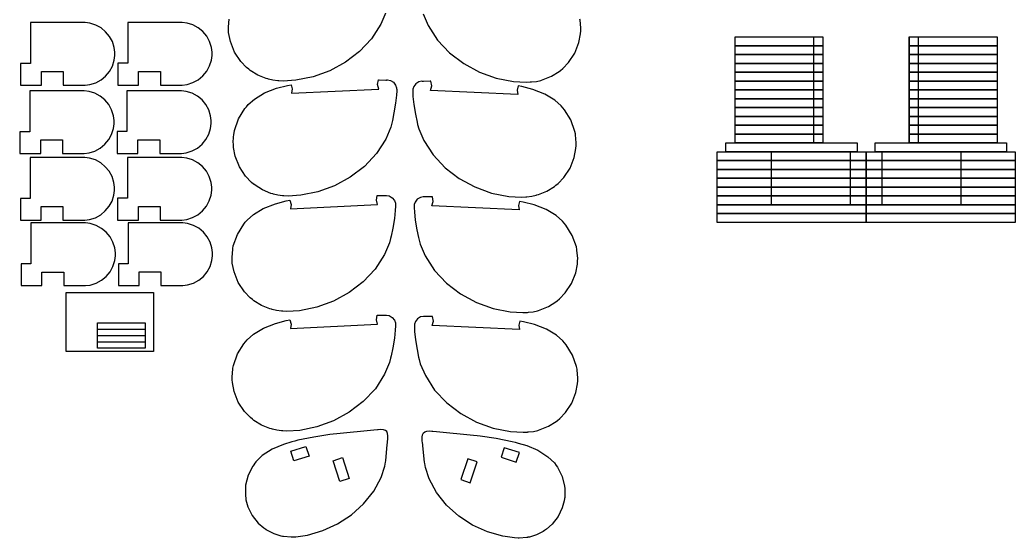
# Model space of a CAD drawing. Extents: x -158 to 1119, y 475 to 1777.
# Drawn here: x 249.5 to 553.6, y 1458.9 to 1617.3 of the extents above; entities that cross this region are included whole.
import ezdxf

# ---------------------------------------------------------------- set-up
doc = ezdxf.new("R2010")
doc.units = 0
doc.header["$MEASUREMENT"] = 0

msp = doc.modelspace()

# ---------------------------------------------------------------- linework, layer by layer
at = {"color": 142}
for p, q in [((468.06, 1612.11), (494.86, 1612.11)), ((468.06, 1609.41), (468.06, 1612.11)), ((492.16, 1612.11), (494.86, 1612.11)), ((492.16, 1579.72), (492.16, 1612.11)), ((494.86, 1612.11), (494.86, 1609.41)), ((494.86, 1612.11), (494.86, 1579.72)), ((521.31, 1612.11), (524.01, 1612.11)), ((521.31, 1579.72), (521.31, 1612.11)), ((521.35, 1612.11), (548.15, 1612.11)), ((521.35, 1609.41), (521.35, 1612.11)), ((524.01, 1612.11), (524.01, 1579.72)), ((548.15, 1612.11), (548.15, 1609.41)), ((468.06, 1609.41), (494.86, 1609.41)), ((468.06, 1606.71), (468.06, 1609.41)), ((494.86, 1609.41), (468.06, 1609.41)), ((494.86, 1609.41), (494.86, 1606.71)), ((521.35, 1609.41), (548.15, 1609.41)), ((521.35, 1606.71), (521.35, 1609.41)), ((548.15, 1609.41), (521.35, 1609.41)), ((548.15, 1609.41), (548.15, 1606.71)), ((468.06, 1606.71), (494.86, 1606.71)), ((468.06, 1604.01), (468.06, 1606.71)), ((494.86, 1606.71), (468.06, 1606.71)), ((494.86, 1606.71), (494.86, 1604.01)), ((521.35, 1606.71), (548.15, 1606.71)), ((521.35, 1604.01), (521.35, 1606.71)), ((548.15, 1606.71), (521.35, 1606.71)), ((548.15, 1606.71), (548.15, 1604.01)), ((468.06, 1604.01), (494.86, 1604.01)), ((468.06, 1601.31), (468.06, 1604.01)), ((494.86, 1604.01), (468.06, 1604.01)), ((494.86, 1604.01), (494.86, 1601.31)), ((521.35, 1604.01), (548.15, 1604.01)), ((521.35, 1601.31), (521.35, 1604.01)), ((548.15, 1604.01), (521.35, 1604.01)), ((548.15, 1604.01), (548.15, 1601.31)), ((468.06, 1601.31), (494.86, 1601.31)), ((468.06, 1598.61), (468.06, 1601.31)), ((494.86, 1601.31), (468.06, 1601.31)), ((494.86, 1601.31), (494.86, 1598.61)), ((521.35, 1601.31), (548.15, 1601.31)), ((521.35, 1598.61), (521.35, 1601.31)), ((548.15, 1601.31), (521.35, 1601.31)), ((548.15, 1601.31), (548.15, 1598.61)), ((468.06, 1598.61), (494.86, 1598.61)), ((468.06, 1595.92), (468.06, 1598.61)), ((494.86, 1598.61), (468.06, 1598.61)), ((494.86, 1598.61), (494.86, 1595.92)), ((521.35, 1598.61), (548.15, 1598.61)), ((521.35, 1595.92), (521.35, 1598.61)), ((548.15, 1598.61), (521.35, 1598.61)), ((548.15, 1598.61), (548.15, 1595.92)), ((468.06, 1595.92), (494.86, 1595.92)), ((468.06, 1593.21), (468.06, 1595.92)), ((494.86, 1595.92), (468.06, 1595.92)), ((494.86, 1595.92), (494.86, 1593.21)), ((521.35, 1595.92), (548.15, 1595.92)), ((521.35, 1593.21), (521.35, 1595.92)), ((548.15, 1595.92), (521.35, 1595.92)), ((548.15, 1595.92), (548.15, 1593.21)), ((468.06, 1593.21), (494.86, 1593.21)), ((468.06, 1590.51), (468.06, 1593.21)), ((494.86, 1593.21), (468.06, 1593.21)), ((468.06, 1590.51), (494.86, 1590.51)), ((468.06, 1587.82), (468.06, 1590.51)), ((494.86, 1590.51), (468.06, 1590.51)), ((494.86, 1593.21), (494.86, 1590.51)), ((494.86, 1590.51), (494.86, 1587.82)), ((521.35, 1593.21), (548.15, 1593.21)), ((521.35, 1590.51), (521.35, 1593.21)), ((548.15, 1593.21), (521.35, 1593.21)), ((521.35, 1590.51), (548.15, 1590.51)), ((521.35, 1587.82), (521.35, 1590.51)), ((548.15, 1590.51), (521.35, 1590.51)), ((548.15, 1593.21), (548.15, 1590.51)), ((548.15, 1590.51), (548.15, 1587.82)), ((468.06, 1587.82), (494.86, 1587.82)), ((468.06, 1585.11), (468.06, 1587.82)), ((494.86, 1587.82), (468.06, 1587.82)), ((494.86, 1587.82), (494.86, 1585.11)), ((521.35, 1587.82), (548.15, 1587.82)), ((521.35, 1585.11), (521.35, 1587.82)), ((548.15, 1587.82), (521.35, 1587.82)), ((548.15, 1587.82), (548.15, 1585.11)), ((468.06, 1585.11), (494.86, 1585.11)), ((468.06, 1582.41), (468.06, 1585.11)), ((494.86, 1585.11), (468.06, 1585.11)), ((494.86, 1585.11), (494.86, 1582.41)), ((521.35, 1585.11), (548.15, 1585.11)), ((521.35, 1582.41), (521.35, 1585.11)), ((548.15, 1585.11), (521.35, 1585.11)), ((548.15, 1585.11), (548.15, 1582.41)), ((468.06, 1582.41), (494.86, 1582.41)), ((468.06, 1579.72), (468.06, 1582.41)), ((494.86, 1582.41), (468.06, 1582.41)), ((494.86, 1582.41), (494.86, 1579.72)), ((521.35, 1582.41), (548.15, 1582.41)), ((521.35, 1579.72), (521.35, 1582.41)), ((548.15, 1582.41), (521.35, 1582.41)), ((548.15, 1582.41), (548.15, 1579.72)), ((465.19, 1579.72), (505.35, 1579.72)), ((465.19, 1577.01), (465.19, 1579.72)), ((494.86, 1579.72), (468.06, 1579.72)), ((494.86, 1579.72), (492.16, 1579.72)), ((505.35, 1579.72), (505.35, 1577.01)), ((510.85, 1579.72), (551.01, 1579.72)), ((510.85, 1577.01), (510.85, 1579.72)), ((524.01, 1579.72), (521.31, 1579.72)), ((548.15, 1579.72), (521.35, 1579.72)), ((551.01, 1579.72), (551.01, 1577.01)), ((462.57, 1577.01), (508.1, 1577.01)), ((462.57, 1574.31), (462.57, 1577.01)), ((505.35, 1577.01), (465.19, 1577.01)), ((479.21, 1577.01), (503.21, 1577.01)), ((479.21, 1574.31), (479.21, 1577.01)), ((503.21, 1577.01), (503.21, 1574.31)), ((508.1, 1577.01), (508.1, 1574.31)), ((508.1, 1577.01), (553.63, 1577.01)), ((508.1, 1574.31), (508.1, 1577.01)), ((551.01, 1577.01), (510.85, 1577.01)), ((513, 1577.01), (537, 1577.01)), ((513, 1574.31), (513, 1577.01)), ((537, 1577.01), (537, 1574.31)), ((553.63, 1577.01), (553.63, 1574.31)), ((508.1, 1574.31), (462.57, 1574.31)), ((462.57, 1574.31), (508.1, 1574.31)), ((462.57, 1571.62), (462.57, 1574.31)), ((503.21, 1574.31), (479.21, 1574.31)), ((479.21, 1574.31), (503.21, 1574.31)), ((479.21, 1571.62), (479.21, 1574.31)), ((503.21, 1574.31), (503.21, 1571.62)), ((508.1, 1574.31), (508.1, 1571.62)), ((553.63, 1574.31), (508.1, 1574.31)), ((508.1, 1574.31), (553.63, 1574.31)), ((508.1, 1571.62), (508.1, 1574.31)), ((537, 1574.31), (513, 1574.31)), ((513, 1574.31), (537, 1574.31)), ((513, 1571.62), (513, 1574.31)), ((537, 1574.31), (537, 1571.62)), ((553.63, 1574.31), (553.63, 1571.62)), ((508.1, 1571.62), (462.57, 1571.62)), ((462.57, 1571.62), (508.1, 1571.62)), ((462.57, 1568.91), (462.57, 1571.62)), ((503.21, 1571.62), (479.21, 1571.62)), ((479.21, 1571.62), (503.21, 1571.62)), ((479.21, 1568.91), (479.21, 1571.62)), ((503.21, 1571.62), (503.21, 1568.91)), ((508.1, 1571.62), (508.1, 1568.91)), ((553.63, 1571.62), (508.1, 1571.62)), ((508.1, 1571.62), (553.63, 1571.62)), ((508.1, 1568.91), (508.1, 1571.62)), ((537, 1571.62), (513, 1571.62)), ((513, 1571.62), (537, 1571.62)), ((513, 1568.91), (513, 1571.62)), ((537, 1571.62), (537, 1568.91)), ((553.63, 1571.62), (553.63, 1568.91)), ((508.1, 1568.91), (462.57, 1568.91)), ((462.57, 1568.91), (508.1, 1568.91)), ((462.57, 1566.21), (462.57, 1568.91)), ((508.1, 1566.21), (462.57, 1566.21)), ((462.57, 1566.21), (508.1, 1566.21)), ((462.57, 1563.51), (462.57, 1566.21)), ((503.21, 1568.91), (479.21, 1568.91)), ((479.21, 1568.91), (503.21, 1568.91)), ((479.21, 1566.21), (479.21, 1568.91)), ((503.21, 1566.21), (479.21, 1566.21)), ((479.21, 1566.21), (503.21, 1566.21)), ((479.21, 1563.51), (479.21, 1566.21)), ((503.21, 1568.91), (503.21, 1566.21)), ((503.21, 1566.21), (503.21, 1563.51)), ((508.1, 1568.91), (508.1, 1566.21)), ((553.63, 1568.91), (508.1, 1568.91)), ((508.1, 1568.91), (553.63, 1568.91)), ((508.1, 1566.21), (508.1, 1568.91)), ((508.1, 1566.21), (508.1, 1563.51)), ((553.63, 1566.21), (508.1, 1566.21)), ((508.1, 1566.21), (553.63, 1566.21)), ((508.1, 1563.51), (508.1, 1566.21)), ((537, 1568.91), (513, 1568.91)), ((513, 1568.91), (537, 1568.91)), ((513, 1566.21), (513, 1568.91)), ((537, 1566.21), (513, 1566.21)), ((513, 1566.21), (537, 1566.21)), ((513, 1563.51), (513, 1566.21)), ((537, 1568.91), (537, 1566.21)), ((537, 1566.21), (537, 1563.51)), ((553.63, 1568.91), (553.63, 1566.21)), ((553.63, 1566.21), (553.63, 1563.51)), ((508.1, 1563.51), (462.57, 1563.51)), ((462.57, 1563.51), (508.1, 1563.51)), ((462.57, 1560.81), (462.57, 1563.51)), ((503.21, 1563.51), (479.21, 1563.51)), ((479.21, 1563.51), (503.21, 1563.51)), ((479.21, 1560.81), (479.21, 1563.51)), ((503.21, 1563.51), (503.21, 1560.81)), ((508.1, 1563.51), (508.1, 1560.81)), ((553.63, 1563.51), (508.1, 1563.51)), ((508.1, 1563.51), (553.63, 1563.51)), ((508.1, 1560.81), (508.1, 1563.51)), ((537, 1563.51), (513, 1563.51)), ((513, 1563.51), (537, 1563.51)), ((513, 1560.81), (513, 1563.51)), ((537, 1563.51), (537, 1560.81)), ((553.63, 1563.51), (553.63, 1560.81)), ((508.1, 1560.81), (462.57, 1560.81)), ((462.57, 1560.81), (508.1, 1560.81)), ((462.57, 1558.12), (462.57, 1560.81)), ((503.21, 1560.81), (479.21, 1560.81)), ((508.1, 1560.81), (508.1, 1558.12)), ((553.63, 1560.81), (508.1, 1560.81)), ((508.1, 1560.81), (553.63, 1560.81)), ((508.1, 1558.12), (508.1, 1560.81)), ((537, 1560.81), (513, 1560.81)), ((553.63, 1560.81), (553.63, 1558.12)), ((508.1, 1558.12), (462.57, 1558.12)), ((462.57, 1558.12), (508.1, 1558.12)), ((462.57, 1555.41), (462.57, 1558.12)), ((508.1, 1558.12), (508.1, 1555.41)), ((553.63, 1558.12), (508.1, 1558.12)), ((508.1, 1558.12), (553.63, 1558.12)), ((508.1, 1555.41), (508.1, 1558.12)), ((553.63, 1558.12), (553.63, 1555.41)), ((508.1, 1555.41), (462.57, 1555.41)), ((553.63, 1555.41), (508.1, 1555.41))]:
    msp.add_line(p, q, dxfattribs=at)
at = {"color": 1}
for p, q in [((273.21, 1522.83), (287.78, 1522.83)), ((273.21, 1520.88), (287.78, 1520.88)), ((273.21, 1518.94), (287.78, 1518.94))]:
    msp.add_line(p, q, dxfattribs=at)
at = {"color": 0}
for points in [[(361.35, 1619.63), (359.83, 1616), (357, 1611.58), (353.33, 1607.68), (349.01, 1604.39), (344.21, 1601.77), (339.11, 1599.91), (333.88, 1598.86), (329.98, 1598.62), (328.69, 1598.7), (328.69, 1598.7), (328.64, 1598.71), (328.63, 1598.7), (328.31, 1598.72), (326.85, 1598.9), (325.53, 1599.2), (325.28, 1599.28), (324.75, 1599.42), (322.22, 1600.47), (319.9, 1601.9), (319.48, 1602.24), (319.47, 1602.24), (319.47, 1602.24), (318.8, 1602.77), (317.02, 1604.64), (315.11, 1607.51), (313.83, 1610.76), (313.31, 1613.43), (313.27, 1614.33), (313.22, 1615.22), (313.43, 1617.6)], [(372.79, 1619.21), (374.32, 1615.58), (377.17, 1611.16), (380.84, 1607.28), (385.17, 1603.99), (389.97, 1601.39), (395.08, 1599.53), (400.31, 1598.5), (404.21, 1598.27), (405.49, 1598.35), (405.5, 1598.35), (405.55, 1598.35), (405.56, 1598.35), (405.88, 1598.37), (407.34, 1598.55), (408.66, 1598.85), (408.91, 1598.93), (409.44, 1599.08), (411.97, 1600.14), (414.28, 1601.57), (414.7, 1601.9), (414.71, 1601.91), (414.71, 1601.91), (415.38, 1602.44), (417.16, 1604.31), (419.06, 1607.18), (420.33, 1610.44), (420.85, 1613.11), (420.89, 1614.01), (420.93, 1614.9), (420.72, 1617.28), (420.67, 1617.56)]]:
    msp.add_lwpolyline(points, dxfattribs=at)
for points in [[(269.42, 1597.37), (270.87, 1597.57), (272.67, 1598.13), (274.3, 1599.01), (275.72, 1600.18), (276.89, 1601.6), (277.77, 1603.22), (278.33, 1605.02), (278.53, 1606.47), (278.53, 1606.95), (278.53, 1607.43), (278.33, 1608.88), (277.77, 1610.68), (276.89, 1612.3), (275.72, 1613.72), (274.3, 1614.89), (272.67, 1615.77), (270.87, 1616.33), (269.42, 1616.53), (268.93, 1616.53), (252.75, 1616.53), (252.75, 1604.03), (249.74, 1604.03), (249.74, 1597.37), (256.09, 1597.37), (256.09, 1601.54), (262.77, 1601.54), (262.77, 1597.37), (268.93, 1597.37)], [(299.12, 1597.4), (300.58, 1597.59), (302.38, 1598.15), (304.01, 1599.03), (305.43, 1600.2), (306.6, 1601.62), (307.48, 1603.25), (308.04, 1605.04), (308.24, 1606.49), (308.24, 1606.97), (308.24, 1607.46), (308.04, 1608.9), (307.48, 1610.7), (306.6, 1612.33), (305.43, 1613.75), (304.01, 1614.92), (302.38, 1615.8), (300.58, 1616.36), (299.12, 1616.55), (298.64, 1616.55), (282.45, 1616.55), (282.45, 1604.06), (279.45, 1604.06), (279.45, 1597.4), (285.8, 1597.4), (285.8, 1601.56), (292.48, 1601.56), (292.48, 1597.4), (298.64, 1597.4)], [(361.89, 1598.99), (362.73, 1598.81), (363.67, 1598.25), (364.33, 1597.39), (364.62, 1596.58), (364.64, 1596.31), (364.64, 1596.29), (364.64, 1596.24), (364.64, 1596.22), (364.65, 1596.18), (364.65, 1596.06), (364.65, 1596.04), (364.65, 1595.64), (364.57, 1594.35), (364.3, 1591.87), (363.83, 1588.92), (363.35, 1586.55), (363.15, 1585.76), (362.84, 1584.51), (361.32, 1580.88), (358.48, 1576.45), (354.81, 1572.56), (350.49, 1569.27), (345.7, 1566.65), (340.59, 1564.79), (335.36, 1563.74), (331.47, 1563.5), (330.18, 1563.58), (330.17, 1563.58), (330.12, 1563.58), (330.12, 1563.58), (329.79, 1563.6), (328.33, 1563.78), (327.01, 1564.08), (326.76, 1564.15), (326.23, 1564.3), (323.7, 1565.35), (321.39, 1566.78), (320.96, 1567.11), (320.96, 1567.12), (320.95, 1567.12), (320.28, 1567.65), (318.5, 1569.52), (316.6, 1572.39), (315.31, 1575.64), (314.79, 1578.31), (314.75, 1579.21), (314.71, 1580.09), (314.91, 1582.47), (314.96, 1582.76), (314.96, 1582.77), (314.96, 1582.77), (314.96, 1582.78), (314.97, 1582.78), (315.09, 1583.54), (316.33, 1587.07), (318.28, 1590.22), (318.77, 1590.78), (319.3, 1591.43), (321.21, 1593.13), (324.26, 1594.99), (327.97, 1596.43), (331.28, 1597.29), (332.4, 1597.49), (332.76, 1596.22), (332.52, 1594.9), (359.19, 1596.18), (358.82, 1597.54), (359.06, 1598.97), (359.26, 1598.98), (361.3, 1598.96), (361.51, 1598.96), (361.54, 1598.96), (361.59, 1598.97), (361.61, 1598.97), (361.61, 1598.97)], [(372.3, 1598.56), (371.46, 1598.38), (370.52, 1597.82), (369.86, 1596.96), (369.58, 1596.15), (369.56, 1595.88), (369.56, 1595.86), (369.55, 1595.81), (369.55, 1595.79), (369.55, 1595.75), (369.55, 1595.63), (369.55, 1595.61), (369.55, 1595.21), (369.63, 1593.92), (369.9, 1591.45), (370.38, 1588.49), (370.87, 1586.12), (371.06, 1585.34), (371.38, 1584.08), (372.91, 1580.46), (375.76, 1576.04), (379.43, 1572.15), (383.76, 1568.87), (388.56, 1566.26), (393.67, 1564.41), (398.9, 1563.37), (402.8, 1563.14), (404.09, 1563.22), (404.09, 1563.22), (404.14, 1563.23), (404.15, 1563.23), (404.47, 1563.25), (405.93, 1563.43), (407.25, 1563.73), (407.5, 1563.81), (408.03, 1563.96), (410.56, 1565.01), (412.87, 1566.44), (413.29, 1566.78), (413.3, 1566.78), (413.3, 1566.79), (413.97, 1567.32), (415.75, 1569.19), (417.65, 1572.06), (418.92, 1575.32), (419.44, 1577.99), (419.48, 1578.89), (419.52, 1579.77), (419.31, 1582.15), (419.26, 1582.44), (419.26, 1582.44), (419.26, 1582.45), (419.26, 1582.46), (419.26, 1582.46), (419.13, 1583.21), (417.88, 1586.75), (415.93, 1589.89), (415.44, 1590.45), (414.9, 1591.09), (412.99, 1592.79), (409.94, 1594.65), (406.23, 1596.08), (402.91, 1596.93), (401.79, 1597.13), (401.44, 1595.86), (401.68, 1594.54), (375, 1595.76), (375.37, 1597.13), (375.13, 1598.56), (374.93, 1598.56), (372.89, 1598.54), (372.68, 1598.54), (372.65, 1598.54), (372.6, 1598.55), (372.58, 1598.55), (372.58, 1598.55)], [(269.19, 1576.5), (270.64, 1576.7), (272.44, 1577.25), (274.07, 1578.14), (275.49, 1579.31), (276.66, 1580.73), (277.55, 1582.35), (278.11, 1584.15), (278.3, 1585.59), (278.3, 1586.08), (278.3, 1586.56), (278.11, 1588.01), (277.55, 1589.81), (276.66, 1591.43), (275.49, 1592.85), (274.07, 1594.02), (272.44, 1594.9), (270.64, 1595.46), (269.19, 1595.66), (268.71, 1595.66), (252.52, 1595.66), (252.52, 1583.16), (249.52, 1583.16), (249.52, 1576.5), (255.87, 1576.5), (255.87, 1580.67), (262.54, 1580.67), (262.54, 1576.5), (268.71, 1576.5)], [(298.9, 1576.53), (300.35, 1576.72), (302.15, 1577.28), (303.78, 1578.16), (305.2, 1579.33), (306.37, 1580.75), (307.25, 1582.38), (307.81, 1584.17), (308.01, 1585.62), (308.01, 1586.1), (308.01, 1586.59), (307.81, 1588.03), (307.25, 1589.83), (306.37, 1591.46), (305.2, 1592.88), (303.78, 1594.04), (302.15, 1594.93), (300.35, 1595.49), (298.9, 1595.68), (298.41, 1595.68), (282.23, 1595.68), (282.23, 1583.19), (279.22, 1583.19), (279.22, 1576.53), (285.58, 1576.53), (285.58, 1580.69), (292.25, 1580.69), (292.25, 1576.53), (298.41, 1576.53)], [(269.32, 1556.12), (270.77, 1556.32), (272.57, 1556.88), (274.2, 1557.76), (275.62, 1558.93), (276.79, 1560.35), (277.68, 1561.97), (278.24, 1563.77), (278.43, 1565.22), (278.43, 1565.7), (278.43, 1566.18), (278.24, 1567.63), (277.68, 1569.43), (276.79, 1571.05), (275.62, 1572.47), (274.2, 1573.64), (272.57, 1574.52), (270.77, 1575.08), (269.32, 1575.28), (268.84, 1575.28), (252.65, 1575.28), (252.65, 1562.78), (249.65, 1562.78), (249.65, 1556.12), (256, 1556.12), (256, 1560.29), (262.67, 1560.29), (262.67, 1556.12), (268.84, 1556.12)], [(299.03, 1556.15), (300.48, 1556.35), (302.28, 1556.9), (303.91, 1557.78), (305.33, 1558.96), (306.5, 1560.37), (307.39, 1562), (307.95, 1563.8), (308.14, 1565.24), (308.14, 1565.73), (308.14, 1566.21), (307.95, 1567.66), (307.39, 1569.45), (306.5, 1571.08), (305.33, 1572.5), (303.91, 1573.67), (302.28, 1574.55), (300.48, 1575.11), (299.03, 1575.3), (298.55, 1575.3), (282.36, 1575.3), (282.36, 1562.81), (279.36, 1562.81), (279.36, 1556.15), (285.71, 1556.15), (285.71, 1560.31), (292.38, 1560.31), (292.38, 1556.15), (298.55, 1556.15)], [(361.52, 1563.7), (362.36, 1563.52), (363.3, 1562.96), (363.97, 1562.1), (364.25, 1561.29), (364.27, 1561.02), (364.28, 1561), (364.28, 1560.95), (364.28, 1560.93), (364.28, 1560.89), (364.28, 1560.77), (364.28, 1560.75), (364.29, 1560.35), (364.2, 1559.06), (363.94, 1556.59), (363.47, 1553.63), (362.99, 1551.26), (362.79, 1550.47), (362.48, 1549.22), (360.95, 1545.59), (358.12, 1541.17), (354.45, 1537.27), (350.13, 1533.98), (345.33, 1531.36), (340.23, 1529.5), (335, 1528.45), (331.1, 1528.21), (329.82, 1528.29), (329.81, 1528.29), (329.76, 1528.3), (329.75, 1528.3), (329.43, 1528.31), (327.97, 1528.49), (326.65, 1528.79), (326.4, 1528.87), (325.87, 1529.01), (323.34, 1530.06), (321.02, 1531.49), (320.6, 1531.83), (320.59, 1531.83), (320.59, 1531.83), (319.92, 1532.36), (318.14, 1534.23), (316.23, 1537.1), (314.95, 1540.35), (314.43, 1543.02), (314.39, 1543.92), (314.34, 1544.81), (314.55, 1547.19), (314.6, 1547.47), (314.6, 1547.48), (314.6, 1547.48), (314.6, 1547.49), (314.6, 1547.49), (314.73, 1548.25), (315.97, 1551.78), (317.92, 1554.93), (318.4, 1555.49), (318.94, 1556.14), (320.85, 1557.84), (323.9, 1559.71), (327.61, 1561.14), (330.92, 1562), (332.04, 1562.2), (332.4, 1560.94), (332.16, 1559.61), (358.83, 1560.89), (358.46, 1562.25), (358.69, 1563.68), (358.89, 1563.69), (360.94, 1563.68), (361.15, 1563.68), (361.17, 1563.68), (361.23, 1563.68), (361.25, 1563.68), (361.25, 1563.68)], [(372.74, 1563.28), (371.9, 1563.09), (370.96, 1562.54), (370.3, 1561.67), (370.02, 1560.86), (370, 1560.59), (369.99, 1560.57), (369.99, 1560.52), (369.99, 1560.5), (369.99, 1560.46), (369.99, 1560.34), (369.99, 1560.33), (369.98, 1559.92), (370.07, 1558.63), (370.34, 1556.16), (370.81, 1553.21), (371.3, 1550.83), (371.5, 1550.05), (371.82, 1548.8), (373.35, 1545.17), (376.19, 1540.75), (379.87, 1536.87), (384.2, 1533.58), (389, 1530.98), (394.1, 1529.12), (399.34, 1528.08), (403.23, 1527.85), (404.52, 1527.94), (404.53, 1527.94), (404.58, 1527.94), (404.59, 1527.94), (404.91, 1527.96), (406.37, 1528.14), (407.69, 1528.44), (407.94, 1528.52), (408.47, 1528.67), (411, 1529.72), (413.31, 1531.15), (413.73, 1531.49), (413.74, 1531.49), (413.74, 1531.5), (414.41, 1532.03), (416.18, 1533.9), (418.09, 1536.77), (419.36, 1540.03), (419.88, 1542.7), (419.92, 1543.6), (419.96, 1544.48), (419.75, 1546.86), (419.7, 1547.15), (419.7, 1547.15), (419.7, 1547.16), (419.7, 1547.17), (419.69, 1547.17), (419.56, 1547.92), (418.32, 1551.46), (416.36, 1554.6), (415.88, 1555.16), (415.34, 1555.81), (413.43, 1557.5), (410.38, 1559.36), (406.66, 1560.8), (403.35, 1561.64), (402.23, 1561.85), (401.87, 1560.58), (402.11, 1559.25), (375.44, 1560.47), (375.8, 1561.84), (375.57, 1563.27), (375.37, 1563.27), (373.32, 1563.26), (373.11, 1563.25), (373.09, 1563.26), (373.04, 1563.26), (373.02, 1563.26), (373.02, 1563.26)], [(269.57, 1536.1), (271.02, 1536.3), (272.83, 1536.86), (274.45, 1537.74), (275.88, 1538.91), (277.05, 1540.33), (277.93, 1541.96), (278.49, 1543.75), (278.69, 1545.2), (278.69, 1545.68), (278.69, 1546.16), (278.49, 1547.61), (277.93, 1549.41), (277.05, 1551.04), (275.88, 1552.45), (274.45, 1553.62), (272.83, 1554.51), (271.02, 1555.07), (269.57, 1555.26), (269.09, 1555.26), (252.9, 1555.26), (252.9, 1542.77), (249.9, 1542.77), (249.9, 1536.1), (256.25, 1536.1), (256.25, 1540.27), (262.93, 1540.27), (262.93, 1536.1), (269.09, 1536.1)], [(299.28, 1536.13), (300.73, 1536.33), (302.53, 1536.88), (304.16, 1537.77), (305.58, 1538.94), (306.75, 1540.36), (307.64, 1541.98), (308.2, 1543.78), (308.39, 1545.22), (308.39, 1545.71), (308.39, 1546.19), (308.2, 1547.64), (307.64, 1549.44), (306.75, 1551.06), (305.58, 1552.48), (304.16, 1553.65), (302.53, 1554.53), (300.73, 1555.09), (299.28, 1555.29), (298.8, 1555.29), (282.61, 1555.29), (282.61, 1542.79), (279.61, 1542.79), (279.61, 1536.13), (285.96, 1536.13), (285.96, 1540.3), (292.63, 1540.3), (292.63, 1536.13), (298.8, 1536.13)], [(290.35, 1533.99), (290.35, 1516), (263.65, 1516), (263.65, 1533.99)], [(361.54, 1527.12), (362.38, 1526.94), (363.32, 1526.39), (363.98, 1525.53), (364.27, 1524.72), (364.29, 1524.44), (364.29, 1524.42), (364.3, 1524.37), (364.3, 1524.36), (364.3, 1524.31), (364.3, 1524.19), (364.3, 1524.18), (364.3, 1523.78), (364.22, 1522.48), (363.95, 1520.01), (363.49, 1517.06), (363, 1514.68), (362.81, 1513.9), (362.49, 1512.65), (360.97, 1509.02), (358.13, 1504.59), (354.46, 1500.7), (350.15, 1497.4), (345.35, 1494.79), (340.25, 1492.92), (335.02, 1491.87), (331.12, 1491.64), (329.83, 1491.72), (329.82, 1491.72), (329.77, 1491.72), (329.77, 1491.72), (329.45, 1491.74), (327.99, 1491.92), (326.67, 1492.22), (326.42, 1492.29), (325.88, 1492.44), (323.35, 1493.49), (321.04, 1494.92), (320.61, 1495.25), (320.61, 1495.25), (320.61, 1495.26), (319.94, 1495.79), (318.16, 1497.66), (316.25, 1500.52), (314.97, 1503.78), (314.44, 1506.45), (314.4, 1507.35), (314.36, 1508.23), (314.56, 1510.61), (314.61, 1510.9), (314.61, 1510.9), (314.61, 1510.91), (314.62, 1510.92), (314.62, 1510.92), (314.75, 1511.67), (315.98, 1515.21), (317.93, 1518.36), (318.42, 1518.92), (318.96, 1519.56), (320.86, 1521.27), (323.91, 1523.13), (327.62, 1524.57), (330.93, 1525.43), (332.05, 1525.63), (332.41, 1524.36), (332.17, 1523.04), (358.84, 1524.32), (358.48, 1525.68), (358.71, 1527.11), (358.91, 1527.11), (360.96, 1527.1), (361.16, 1527.1), (361.19, 1527.1), (361.24, 1527.11), (361.26, 1527.11), (361.26, 1527.11)], [(372.8, 1526.7), (371.96, 1526.52), (371.02, 1525.96), (370.36, 1525.1), (370.08, 1524.29), (370.06, 1524.02), (370.06, 1524), (370.05, 1523.95), (370.05, 1523.93), (370.05, 1523.89), (370.05, 1523.77), (370.05, 1523.75), (370.05, 1523.35), (370.13, 1522.06), (370.4, 1519.59), (370.88, 1516.63), (371.37, 1514.26), (371.56, 1513.48), (371.88, 1512.22), (373.41, 1508.6), (376.26, 1504.18), (379.93, 1500.29), (384.26, 1497.01), (389.06, 1494.4), (394.17, 1492.55), (399.4, 1491.51), (403.3, 1491.28), (404.59, 1491.36), (404.59, 1491.36), (404.64, 1491.37), (404.65, 1491.37), (404.97, 1491.38), (406.43, 1491.57), (407.75, 1491.87), (408, 1491.94), (408.53, 1492.09), (411.06, 1493.15), (413.37, 1494.58), (413.79, 1494.92), (413.8, 1494.92), (413.8, 1494.92), (414.47, 1495.46), (416.25, 1497.33), (418.15, 1500.2), (419.42, 1503.46), (419.94, 1506.13), (419.98, 1507.03), (420.02, 1507.91), (419.81, 1510.29), (419.76, 1510.58), (419.76, 1510.58), (419.76, 1510.59), (419.76, 1510.6), (419.76, 1510.6), (419.63, 1511.35), (418.38, 1514.89), (416.43, 1518.03), (415.94, 1518.59), (415.4, 1519.23), (413.49, 1520.93), (410.44, 1522.79), (406.73, 1524.22), (403.41, 1525.07), (402.29, 1525.27), (401.94, 1524), (402.17, 1522.68), (375.5, 1523.9), (375.87, 1525.26), (375.63, 1526.69), (375.43, 1526.7), (373.39, 1526.68), (373.18, 1526.68), (373.15, 1526.68), (373.1, 1526.69), (373.08, 1526.69), (373.08, 1526.69)], [(318.43, 1474.42), (318.41, 1474.16), (318.47, 1471.64), (318.51, 1471.4), (318.6, 1470.66), (319.21, 1468.49), (320.51, 1465.85), (322.33, 1463.53), (324.01, 1462.04), (324.63, 1461.63), (324.67, 1461.6), (325.05, 1461.35), (327.11, 1460.32), (329.3, 1459.63), (329.75, 1459.54), (329.82, 1459.53), (330.05, 1459.48), (332.36, 1459.3), (332.59, 1459.3), (332.61, 1459.3), (332.65, 1459.3), (332.66, 1459.3), (332.67, 1459.3), (333.85, 1459.33), (337.37, 1459.85), (342.07, 1461.21), (346.6, 1463.32), (350.82, 1466.08), (354.55, 1469.41), (357.64, 1473.26), (359.92, 1477.51), (361.03, 1480.94), (361.22, 1482.12), (361.3, 1482.6), (361.79, 1487.53), (361.81, 1488.02), (361.85, 1488.32), (361.94, 1489.25), (361.96, 1490.22), (361.85, 1490.96), (361.6, 1491.5), (361.19, 1491.84), (360.58, 1492.04), (359.78, 1492.1), (359.02, 1492.07), (358.76, 1492.05), (357.63, 1491.96), (346.32, 1490.83), (345.2, 1490.68), (344.22, 1490.56), (339.32, 1489.82), (334.46, 1488.84), (333.51, 1488.59), (332.63, 1488.36), (330.03, 1487.55), (326.64, 1486.13), (323.58, 1484.16), (321.61, 1482.25), (321.09, 1481.51), (321.08, 1481.49), (321.06, 1481.46), (320.69, 1480.95), (319.27, 1478.14), (318.48, 1475.09), (318.43, 1474.45), (318.43, 1474.45)], [(416.02, 1474.09), (416.04, 1473.83), (415.99, 1471.31), (415.95, 1471.07), (415.86, 1470.33), (415.25, 1468.16), (413.96, 1465.51), (412.15, 1463.2), (410.47, 1461.7), (409.85, 1461.29), (409.81, 1461.26), (409.43, 1461), (407.37, 1459.97), (405.19, 1459.27), (404.73, 1459.19), (404.67, 1459.17), (404.44, 1459.12), (402.13, 1458.94), (401.89, 1458.94), (401.87, 1458.94), (401.84, 1458.94), (401.83, 1458.94), (401.81, 1458.94), (400.63, 1458.97), (397.11, 1459.48), (392.41, 1460.83), (387.87, 1462.93), (383.65, 1465.68), (379.91, 1469.01), (376.82, 1472.84), (374.53, 1477.1), (373.41, 1480.52), (373.21, 1481.7), (373.14, 1482.18), (372.64, 1487.1), (372.61, 1487.6), (372.57, 1487.9), (372.48, 1488.83), (372.46, 1489.8), (372.56, 1490.54), (372.81, 1491.08), (373.23, 1491.42), (373.83, 1491.62), (374.63, 1491.68), (375.4, 1491.66), (375.66, 1491.63), (376.79, 1491.54), (388.09, 1490.44), (389.22, 1490.3), (390.2, 1490.17), (395.1, 1489.44), (399.96, 1488.47), (400.91, 1488.23), (401.79, 1488), (404.4, 1487.2), (407.79, 1485.78), (410.86, 1483.81), (412.83, 1481.91), (413.34, 1481.17), (413.36, 1481.15), (413.37, 1481.13), (413.75, 1480.61), (415.18, 1477.81), (415.97, 1474.76), (416.02, 1474.12), (416.02, 1474.12)], [(337.86, 1484), (333.24, 1482.54), (332.27, 1485.47), (336.89, 1486.92)], [(396.58, 1483.63), (401.19, 1482.18), (402.16, 1485.11), (397.54, 1486.56)], [(350.16, 1477.2), (347.3, 1476.26), (345.21, 1482.58), (348.06, 1483.53)], [(384.29, 1476.8), (387.15, 1475.87), (389.23, 1482.2), (386.37, 1483.13)]]:
    msp.add_lwpolyline(points, close=True, dxfattribs=at)
at = {"color": 1}
msp.add_lwpolyline([(287.78, 1524.77), (287.78, 1517), (273.21, 1517), (273.21, 1524.77)], close=True, dxfattribs=at)

doc.saveas('drawing.dxf')
